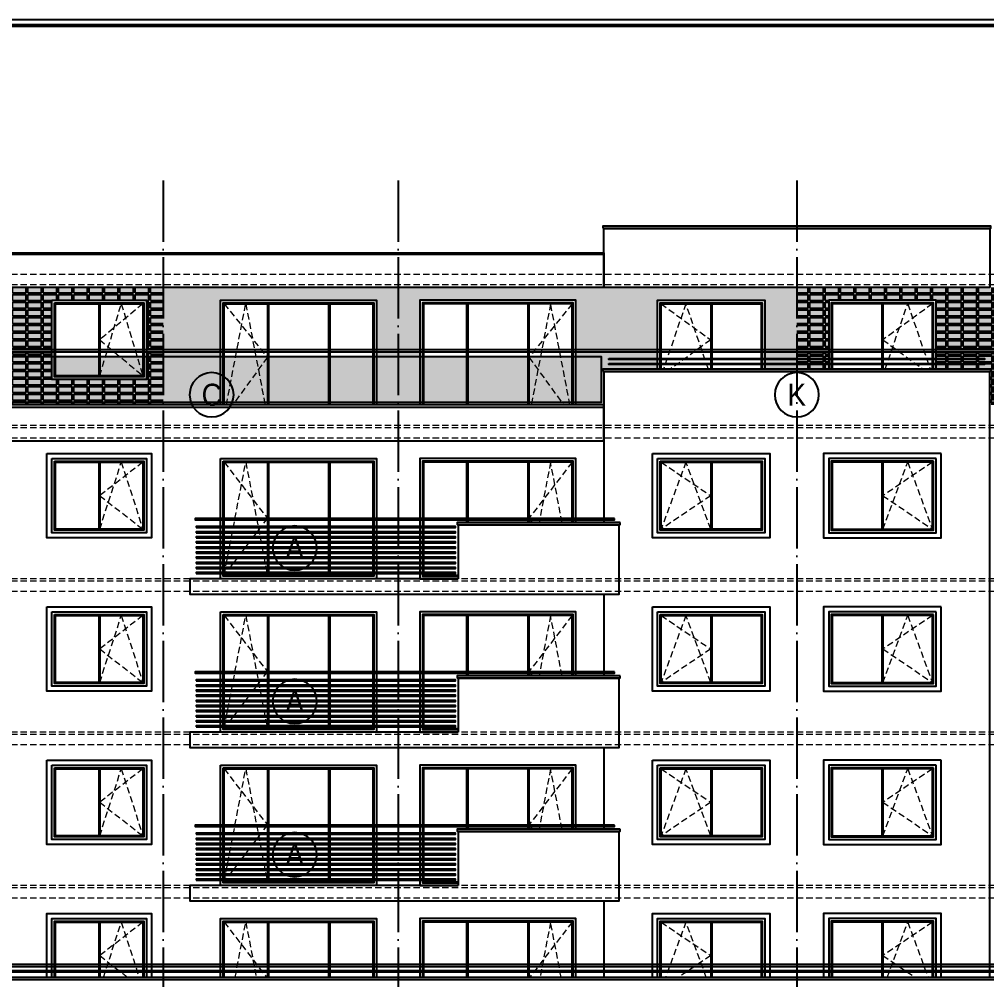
# Model space of a CAD drawing. Extents: x 9615146 to 9672346, y 4699603 to 4705703.
# Drawn here: x 9633616 to 9635509, y 4700724 to 4702603 of the extents above; entities that cross this region are included whole.
import ezdxf
from ezdxf.enums import TextEntityAlignment as Align

# ---------------------------------------------------------------- set-up
doc = ezdxf.new("R2010")
doc.units = 0
doc.header["$LTSCALE"] = 0.5
doc.header["$MEASUREMENT"] = 0
doc.linetypes.add('ACAD_ISO04W100', pattern=[30, 24, -3, 0, -3])
doc.linetypes.add('DASHED', pattern=[0.75, 0.5, -0.25])
for name, color, linetype in [('_axis', 1, 'ACAD_ISO04W100'), ('_hatch', 9, 'CONTINUOUS'), ('_hatch_construction', 252, 'CONTINUOUS'), ('_table', 3, 'CONTINUOUS'), ('_text_spesif_window', 41, 'CONTINUOUS'), ('_view', 3, 'CONTINUOUS'), ('fasadi', 147, 'CONTINUOUS')]:
    doc.layers.add(name, color=color, linetype=linetype)
doc.layers.add('_punk', color=8, linetype='DASHED', lineweight=9)
doc.styles.add('HEB1', font='', dxfattribs={"width": 0.8, "oblique": 17})
doc.styles.add('POMESHTENIA', font='arial.ttf', dxfattribs={"width": 0.9})
doc.styles.get('HEB1').set_extended_font_data('HebarU Cyr')
pattern_1 = [(0, (-2000, 2e-09), (1.5625, 3.125), [0, -3.125])]
pattern_2 = [(0, (3, 0), (30, 15), [27, -3]), (0, (3, 3), (30, 15), [27, -3]), (90, (3, 3), (-30, 15), [12, -3]), (90, (0, 3), (-30, 15), [12, -3])]

# ---------------------------------------------------------------- blocks, each defined once
blk = doc.blocks.new('fghfdg')
at = {"layer": '_text_spesif_window'}
blk.add_circle((0, 0), 18, dxfattribs=at)
at = {"layer": '_text_spesif_window', "style": 'HEB1', "text_generation_flag": 6, "width": 0.8}
blk.add_attdef('A', text='', height=18, rotation=180, dxfattribs=at).set_placement((0, -9.23), align=Align.CENTER)

msp = doc.modelspace()

# ---------------------------------------------------------------- hatches: boundary and pattern name
at = {"layer": '_hatch', "ltscale": 30, "true_color": 0xb97b1d}
h = msp.add_hatch(color=32, dxfattribs=at)
h.dxf.hatch_style = 1
h.paths.add_polyline_path([(9632947.74, 4702078.84), (9632930.24, 4702078.84), (9632930.24, 4701956.84), (9632947.74, 4701956.84)])
h.paths.add_polyline_path([(9632947.74, 4701952.84), (9632930.24, 4701952.84), (9632930.24, 4701939.84), (9632947.74, 4701939.84)])
h.paths.add_polyline_path([(9632947.74, 4701937.84), (9632930.24, 4701937.84), (9632930.24, 4701929.84), (9632947.74, 4701929.84)])
h.paths.add_polyline_path([(9632947.74, 4701927.84), (9632930.24, 4701927.84), (9632930.24, 4701919.84), (9632947.74, 4701919.84)])
h.paths.add_polyline_path([(9632947.74, 4701917.84), (9632930.24, 4701917.84), (9632930.24, 4701908.84), (9632947.74, 4701908.84)])
h.paths.add_polyline_path([(9632947.74, 4701904.84), (9632930.24, 4701904.84), (9632930.24, 4701903.84), (9632947.74, 4701903.84)])
h.paths.add_polyline_path([(9633577.74, 4702078.84), (9632947.74, 4702078.84), (9632947.74, 4701956.84), (9633240.24, 4701956.84), (9633240.24, 4701952.84), (9632947.74, 4701952.84), (9632947.74, 4701939.84), (9633240.24, 4701939.84), (9633240.24, 4701937.84), (9632947.74, 4701937.84), (9632947.74, 4701929.84), (9633240.24, 4701929.84), (9633240.24, 4701927.84), (9632947.74, 4701927.84), (9632947.74, 4701919.84), (9633240.24, 4701919.84), (9633240.24, 4701917.84), (9632947.74, 4701917.84), (9632947.74, 4701908.84), (9633252.24, 4701908.84), (9633252.24, 4701904.84), (9632947.74, 4701904.84), (9632947.74, 4701903.84), (9633250.24, 4701903.84), (9633250.24, 4701848.84), (9633577.74, 4701848.84), (9633577.74, 4701853.84), (9633567.74, 4701853.84), (9633567.74, 4701943.84), (9633577.74, 4701943.84), (9633577.74, 4701952.84), (9633565.74, 4701952.84), (9633565.74, 4701956.84), (9633577.74, 4701956.84)])
h.paths.add_polyline_path([(9633680.24, 4702053.84), (9633865.24, 4702053.84), (9633865.24, 4701956.84), (9633897.74, 4701956.84), (9633897.74, 4702078.84), (9633577.74, 4702078.84), (9633577.74, 4701956.84), (9633680.24, 4701956.84)])
h.paths.add_polyline_path([(9633897.74, 4701952.84), (9633865.24, 4701952.84), (9633865.24, 4701943.84), (9633897.74, 4701943.84)])
h.paths.add_polyline_path([(9633680.24, 4701952.84), (9633577.74, 4701952.84), (9633577.74, 4701943.84), (9633680.24, 4701943.84)])
h.paths.add_polyline_path([(9633680.24, 4701943.84), (9633577.74, 4701943.84), (9633577.74, 4701853.84), (9633897.74, 4701853.84), (9633897.74, 4701943.84), (9633865.24, 4701943.84), (9633865.24, 4701898.84), (9633680.24, 4701898.84)])
h.paths.add_polyline_path([(9633897.74, 4701853.84), (9633577.74, 4701853.84), (9633577.74, 4701848.84), (9633897.74, 4701848.84)])
h = msp.add_hatch(color=32, dxfattribs=at)
h.dxf.hatch_style = 1
h.paths.add_polyline_path([(9634865.24, 4702053.84), (9635075.24, 4702053.84), (9635075.24, 4701956.84), (9635137.74, 4701956.84), (9635137.74, 4702078.84), (9634760.24, 4702078.84), (9634357.74, 4702078.84), (9634357.74, 4701956.84), (9634400.24, 4701956.84), (9634400.24, 4702053.84), (9634705.24, 4702053.84), (9634705.24, 4701956.84), (9634865.24, 4701956.84)])
h.paths.add_polyline_path([(9634357.74, 4702078.84), (9633897.74, 4702078.84), (9633897.74, 4701956.84), (9634010.24, 4701956.84), (9634010.24, 4702053.84), (9634315.24, 4702053.84), (9634315.24, 4701956.84), (9634357.74, 4701956.84)])
h.paths.add_polyline_path([(9635137.74, 4701952.84), (9635075.24, 4701952.84), (9635075.24, 4701939.84), (9635137.74, 4701939.84)], flags=17)
h.paths.add_polyline_path([(9635137.74, 4701937.84), (9635075.24, 4701937.84), (9635075.24, 4701929.84), (9635137.74, 4701929.84)], flags=17)
h.paths.add_polyline_path([(9635137.74, 4701927.84), (9635075.24, 4701927.84), (9635075.24, 4701918.84), (9635137.74, 4701918.84)])
h.paths.add_polyline_path([(9634865.24, 4701952.84), (9634705.24, 4701952.84), (9634705.24, 4701943.84), (9634755.24, 4701943.84), (9634755.24, 4701853.84), (9634705.24, 4701853.84), (9634705.24, 4701848.84), (9634760.24, 4701848.84), (9634760.24, 4701913.84), (9635137.74, 4701913.84), (9635137.74, 4701914.84), (9634758.24, 4701914.84), (9634758.24, 4701918.84), (9634865.24, 4701918.84), (9634865.24, 4701927.84), (9634770.24, 4701927.84), (9634770.24, 4701929.84), (9634865.24, 4701929.84), (9634865.24, 4701937.84), (9634770.24, 4701937.84), (9634770.24, 4701939.84), (9634865.24, 4701939.84)])
h.paths.add_polyline_path([(9634755.24, 4701943.84), (9634705.24, 4701943.84), (9634705.24, 4701853.84), (9634755.24, 4701853.84)], flags=16)
h.paths.add_polyline_path([(9634400.24, 4701943.84), (9634357.74, 4701943.84), (9634357.74, 4701853.84), (9634400.24, 4701853.84)])
h.paths.add_polyline_path([(9634400.24, 4701952.84), (9634357.74, 4701952.84), (9634357.74, 4701943.84), (9634400.24, 4701943.84)])
h.paths.add_polyline_path([(9634357.74, 4701952.84), (9634315.24, 4701952.84), (9634315.24, 4701943.84), (9634357.74, 4701943.84)])
h.paths.add_polyline_path([(9634357.74, 4701943.84), (9634315.24, 4701943.84), (9634315.24, 4701853.84), (9634357.74, 4701853.84)])
h.paths.add_polyline_path([(9634357.74, 4701853.84), (9634315.24, 4701853.84), (9634315.24, 4701848.84), (9634357.74, 4701848.84)])
h.paths.add_polyline_path([(9634400.24, 4701853.84), (9634357.74, 4701853.84), (9634357.74, 4701848.84), (9634400.24, 4701848.84)])
h.paths.add_polyline_path([(9634010.24, 4701943.84), (9633897.74, 4701943.84), (9633897.74, 4701853.84), (9634010.24, 4701853.84)])
h.paths.add_polyline_path([(9634010.24, 4701853.84), (9633897.74, 4701853.84), (9633897.74, 4701848.84), (9634010.24, 4701848.84)])
h.paths.add_polyline_path([(9634010.24, 4701952.84), (9633897.74, 4701952.84), (9633897.74, 4701943.84), (9634010.24, 4701943.84)])
h = msp.add_hatch(color=32, dxfattribs=at)
h.dxf.hatch_style = 1
h.paths.add_polyline_path([(9635137.74, 4702078.84), (9635137.74, 4701956.84), (9635200.24, 4701956.84), (9635200.24, 4702053.84), (9635410.24, 4702053.84), (9635410.24, 4701956.84), (9635570.24, 4701956.84), (9635570.24, 4702053.84), (9635875.24, 4702053.84), (9635875.24, 4701956.84), (9635917.74, 4701956.84), (9635917.74, 4702078.84), (9635515.24, 4702078.84)])
h.paths.add_polyline_path([(9635952.74, 4702078.84), (9635917.74, 4702078.84), (9635917.74, 4701956.84), (9635952.74, 4701956.84)])
h.paths.add_polyline_path([(9635917.74, 4701853.84), (9635952.74, 4701853.84), (9635952.74, 4701943.84), (9635917.74, 4701943.84)])
h.paths.add_polyline_path([(9635875.24, 4701853.84), (9635917.74, 4701853.84), (9635917.74, 4701943.84), (9635875.24, 4701943.84)])
h.paths.add_polyline_path([(9635875.24, 4701952.84), (9635875.24, 4701943.84), (9635917.74, 4701943.84), (9635917.74, 4701952.84)])
h.paths.add_polyline_path([(9635952.74, 4701943.84), (9635952.74, 4701952.84), (9635917.74, 4701952.84), (9635917.74, 4701943.84)])
h.paths.add_polyline_path([(9635875.24, 4701853.84), (9635875.24, 4701848.84), (9635917.74, 4701848.84), (9635917.74, 4701853.84)])
h.paths.add_polyline_path([(9635917.74, 4701853.84), (9635917.74, 4701848.84), (9635952.74, 4701848.84), (9635952.74, 4701853.84)])
h.paths.add_polyline_path([(9635410.24, 4701952.84), (9635410.24, 4701939.84), (9635505.24, 4701939.84), (9635505.24, 4701937.84), (9635410.24, 4701937.84), (9635410.24, 4701929.84), (9635505.24, 4701929.84), (9635505.24, 4701927.84), (9635410.24, 4701927.84), (9635410.24, 4701918.84), (9635517.24, 4701918.84), (9635517.24, 4701914.84), (9635137.74, 4701914.84), (9635137.74, 4701913.84), (9635515.24, 4701913.84), (9635515.24, 4701848.84), (9635570.24, 4701848.84), (9635570.24, 4701853.84), (9635520.24, 4701853.84), (9635520.24, 4701943.84), (9635570.24, 4701943.84), (9635570.24, 4701952.84)])
h.paths.add_polyline_path([(9635570.24, 4701943.84), (9635520.24, 4701943.84), (9635520.24, 4701853.84), (9635570.24, 4701853.84)], flags=16)
h.paths.add_polyline_path([(9635200.24, 4701939.84), (9635200.24, 4701952.84), (9635137.74, 4701952.84), (9635137.74, 4701939.84)])
h.paths.add_polyline_path([(9635200.24, 4701929.84), (9635200.24, 4701937.84), (9635137.74, 4701937.84), (9635137.74, 4701929.84)])
h.paths.add_polyline_path([(9635200.24, 4701918.84), (9635200.24, 4701927.84), (9635137.74, 4701927.84), (9635137.74, 4701918.84)], flags=17)
at = {"layer": '_hatch_construction', "ltscale": 40}
h = msp.add_hatch(dxfattribs=at)
h.set_pattern_fill('EGGCRATE', color=250, scale=30, style=0, pattern_type=2)
h.set_pattern_definition(pattern_2)
h.paths.add_polyline_path([(9632947.74, 4702078.84), (9632930.24, 4702078.84), (9632930.24, 4701956.84), (9632947.74, 4701956.84)])
h.paths.add_polyline_path([(9632947.74, 4701952.84), (9632930.24, 4701952.84), (9632930.24, 4701939.84), (9632947.74, 4701939.84)])
h.paths.add_polyline_path([(9632947.74, 4701937.84), (9632930.24, 4701937.84), (9632930.24, 4701929.84), (9632947.74, 4701929.84)])
h.paths.add_polyline_path([(9632947.74, 4701927.84), (9632930.24, 4701927.84), (9632930.24, 4701919.84), (9632947.74, 4701919.84)])
h.paths.add_polyline_path([(9632947.74, 4701917.84), (9632930.24, 4701917.84), (9632930.24, 4701908.84), (9632947.74, 4701908.84)])
h.paths.add_polyline_path([(9632947.74, 4701904.84), (9632930.24, 4701904.84), (9632930.24, 4701903.84), (9632947.74, 4701903.84)])
h.paths.add_polyline_path([(9633577.74, 4702078.84), (9632947.74, 4702078.84), (9632947.74, 4701956.84), (9633240.24, 4701956.84), (9633240.24, 4701952.84), (9632947.74, 4701952.84), (9632947.74, 4701939.84), (9633240.24, 4701939.84), (9633240.24, 4701937.84), (9632947.74, 4701937.84), (9632947.74, 4701929.84), (9633240.24, 4701929.84), (9633240.24, 4701927.84), (9632947.74, 4701927.84), (9632947.74, 4701919.84), (9633240.24, 4701919.84), (9633240.24, 4701917.84), (9632947.74, 4701917.84), (9632947.74, 4701908.84), (9633252.24, 4701908.84), (9633252.24, 4701904.84), (9632947.74, 4701904.84), (9632947.74, 4701903.84), (9633250.24, 4701903.84), (9633250.24, 4701848.84), (9633577.74, 4701848.84), (9633577.74, 4701853.84), (9633567.74, 4701853.84), (9633567.74, 4701943.84), (9633577.74, 4701943.84), (9633577.74, 4701952.84), (9633565.74, 4701952.84), (9633565.74, 4701956.84), (9633577.74, 4701956.84)])
h.paths.add_polyline_path([(9633680.24, 4702053.84), (9633865.24, 4702053.84), (9633865.24, 4701956.84), (9633897.74, 4701956.84), (9633897.74, 4702078.84), (9633577.74, 4702078.84), (9633577.74, 4701956.84), (9633680.24, 4701956.84)])
h.paths.add_polyline_path([(9633897.74, 4701952.84), (9633865.24, 4701952.84), (9633865.24, 4701943.84), (9633897.74, 4701943.84)])
h.paths.add_polyline_path([(9633680.24, 4701952.84), (9633577.74, 4701952.84), (9633577.74, 4701943.84), (9633680.24, 4701943.84)])
h.paths.add_polyline_path([(9633680.24, 4701943.84), (9633577.74, 4701943.84), (9633577.74, 4701853.84), (9633897.74, 4701853.84), (9633897.74, 4701943.84), (9633865.24, 4701943.84), (9633865.24, 4701898.84), (9633680.24, 4701898.84)])
h.paths.add_polyline_path([(9633897.74, 4701853.84), (9633577.74, 4701853.84), (9633577.74, 4701848.84), (9633897.74, 4701848.84)])
h = msp.add_hatch(dxfattribs=at)
h.set_pattern_fill('EGGCRATE', color=250, scale=30, style=0, pattern_type=2)
h.set_pattern_definition(pattern_2)
h.paths.add_polyline_path([(9634865.24, 4702053.84), (9635075.24, 4702053.84), (9635075.24, 4701956.84), (9635137.74, 4701956.84), (9635137.74, 4702078.84), (9634760.24, 4702078.84), (9634357.74, 4702078.84), (9634357.74, 4701956.84), (9634400.24, 4701956.84), (9634400.24, 4702053.84), (9634705.24, 4702053.84), (9634705.24, 4701956.84), (9634865.24, 4701956.84)])
h.paths.add_polyline_path([(9634357.74, 4702078.84), (9633897.74, 4702078.84), (9633897.74, 4701956.84), (9634010.24, 4701956.84), (9634010.24, 4702053.84), (9634315.24, 4702053.84), (9634315.24, 4701956.84), (9634357.74, 4701956.84)])
h.paths.add_polyline_path([(9635137.74, 4701952.84), (9635075.24, 4701952.84), (9635075.24, 4701939.84), (9635137.74, 4701939.84)], flags=17)
h.paths.add_polyline_path([(9635137.74, 4701937.84), (9635075.24, 4701937.84), (9635075.24, 4701929.84), (9635137.74, 4701929.84)], flags=17)
h.paths.add_polyline_path([(9635137.74, 4701927.84), (9635075.24, 4701927.84), (9635075.24, 4701918.84), (9635137.74, 4701918.84)])
h.paths.add_polyline_path([(9634865.24, 4701952.84), (9634705.24, 4701952.84), (9634705.24, 4701943.84), (9634755.24, 4701943.84), (9634755.24, 4701853.84), (9634705.24, 4701853.84), (9634705.24, 4701848.84), (9634760.24, 4701848.84), (9634760.24, 4701913.84), (9635137.74, 4701913.84), (9635137.74, 4701914.84), (9634758.24, 4701914.84), (9634758.24, 4701918.84), (9634865.24, 4701918.84), (9634865.24, 4701927.84), (9634770.24, 4701927.84), (9634770.24, 4701929.84), (9634865.24, 4701929.84), (9634865.24, 4701937.84), (9634770.24, 4701937.84), (9634770.24, 4701939.84), (9634865.24, 4701939.84)])
h.paths.add_polyline_path([(9634755.24, 4701943.84), (9634705.24, 4701943.84), (9634705.24, 4701853.84), (9634755.24, 4701853.84)], flags=16)
h.paths.add_polyline_path([(9634400.24, 4701943.84), (9634357.74, 4701943.84), (9634357.74, 4701853.84), (9634400.24, 4701853.84)])
h.paths.add_polyline_path([(9634400.24, 4701952.84), (9634357.74, 4701952.84), (9634357.74, 4701943.84), (9634400.24, 4701943.84)])
h.paths.add_polyline_path([(9634357.74, 4701952.84), (9634315.24, 4701952.84), (9634315.24, 4701943.84), (9634357.74, 4701943.84)])
h.paths.add_polyline_path([(9634357.74, 4701943.84), (9634315.24, 4701943.84), (9634315.24, 4701853.84), (9634357.74, 4701853.84)])
h.paths.add_polyline_path([(9634357.74, 4701853.84), (9634315.24, 4701853.84), (9634315.24, 4701848.84), (9634357.74, 4701848.84)])
h.paths.add_polyline_path([(9634400.24, 4701853.84), (9634357.74, 4701853.84), (9634357.74, 4701848.84), (9634400.24, 4701848.84)])
h.paths.add_polyline_path([(9634010.24, 4701943.84), (9633897.74, 4701943.84), (9633897.74, 4701853.84), (9634010.24, 4701853.84)])
h.paths.add_polyline_path([(9634010.24, 4701853.84), (9633897.74, 4701853.84), (9633897.74, 4701848.84), (9634010.24, 4701848.84)])
h.paths.add_polyline_path([(9634010.24, 4701952.84), (9633897.74, 4701952.84), (9633897.74, 4701943.84), (9634010.24, 4701943.84)])
h = msp.add_hatch(dxfattribs=at)
h.set_pattern_fill('EGGCRATE', color=250, scale=30, style=0, pattern_type=2)
h.set_pattern_definition(pattern_2)
h.paths.add_polyline_path([(9635137.74, 4702078.84), (9635137.74, 4701956.84), (9635200.24, 4701956.84), (9635200.24, 4702053.84), (9635410.24, 4702053.84), (9635410.24, 4701956.84), (9635570.24, 4701956.84), (9635570.24, 4702053.84), (9635875.24, 4702053.84), (9635875.24, 4701956.84), (9635917.74, 4701956.84), (9635917.74, 4702078.84), (9635515.24, 4702078.84)])
h.paths.add_polyline_path([(9635952.74, 4702078.84), (9635917.74, 4702078.84), (9635917.74, 4701956.84), (9635952.74, 4701956.84)])
h.paths.add_polyline_path([(9635917.74, 4701853.84), (9635952.74, 4701853.84), (9635952.74, 4701943.84), (9635917.74, 4701943.84)])
h.paths.add_polyline_path([(9635875.24, 4701853.84), (9635917.74, 4701853.84), (9635917.74, 4701943.84), (9635875.24, 4701943.84)])
h.paths.add_polyline_path([(9635875.24, 4701952.84), (9635875.24, 4701943.84), (9635917.74, 4701943.84), (9635917.74, 4701952.84)])
h.paths.add_polyline_path([(9635952.74, 4701943.84), (9635952.74, 4701952.84), (9635917.74, 4701952.84), (9635917.74, 4701943.84)])
h.paths.add_polyline_path([(9635875.24, 4701853.84), (9635875.24, 4701848.84), (9635917.74, 4701848.84), (9635917.74, 4701853.84)])
h.paths.add_polyline_path([(9635917.74, 4701853.84), (9635917.74, 4701848.84), (9635952.74, 4701848.84), (9635952.74, 4701853.84)])
h.paths.add_polyline_path([(9635410.24, 4701952.84), (9635410.24, 4701939.84), (9635505.24, 4701939.84), (9635505.24, 4701937.84), (9635410.24, 4701937.84), (9635410.24, 4701929.84), (9635505.24, 4701929.84), (9635505.24, 4701927.84), (9635410.24, 4701927.84), (9635410.24, 4701918.84), (9635517.24, 4701918.84), (9635517.24, 4701914.84), (9635137.74, 4701914.84), (9635137.74, 4701913.84), (9635515.24, 4701913.84), (9635515.24, 4701848.84), (9635570.24, 4701848.84), (9635570.24, 4701853.84), (9635520.24, 4701853.84), (9635520.24, 4701943.84), (9635570.24, 4701943.84), (9635570.24, 4701952.84)])
h.paths.add_polyline_path([(9635570.24, 4701943.84), (9635520.24, 4701943.84), (9635520.24, 4701853.84), (9635570.24, 4701853.84)], flags=16)
h.paths.add_polyline_path([(9635200.24, 4701939.84), (9635200.24, 4701952.84), (9635137.74, 4701952.84), (9635137.74, 4701939.84)])
h.paths.add_polyline_path([(9635200.24, 4701929.84), (9635200.24, 4701937.84), (9635137.74, 4701937.84), (9635137.74, 4701929.84)])
h.paths.add_polyline_path([(9635200.24, 4701918.84), (9635200.24, 4701927.84), (9635137.74, 4701927.84), (9635137.74, 4701918.84)], flags=17)
at = {"layer": 'fasadi', "ltscale": 40}
h = msp.add_hatch(dxfattribs=at)
h.set_pattern_fill('DOTS', color=256, scale=50, style=0)
h.set_pattern_definition(pattern_1)
h.paths.add_polyline_path([(9633897.74, 4701943.84), (9633577.74, 4701943.84), (9633577.74, 4701862.27), (9633578.25, 4701861.83), (9633578.38, 4701861.94), (9633577.74, 4701860.24), (9633577.74, 4701856.37), (9633577.96, 4701856.05), (9633582.53, 4701853.84), (9633897.74, 4701853.84)])
h.paths.add_polyline_path([(9633577.74, 4701943.84), (9633567.74, 4701943.84), (9633567.74, 4701895.46), (9633568.55, 4701895.11), (9633568.9, 4701892.39), (9633570.18, 4701889.31), (9633571.43, 4701886.59), (9633571.19, 4701885.34), (9633572.34, 4701885.68), (9633574.52, 4701882.78), (9633571.8, 4701879.7), (9633571.94, 4701877.45), (9633573.62, 4701877.35), (9633576.5, 4701876.61), (9633575.96, 4701875.71), (9633577.41, 4701874.26), (9633577.56, 4701871.13), (9633577.74, 4701871.34)])
h.paths.add_polyline_path([(9633577.74, 4701856.15), (9633574.73, 4701857.61), (9633574.34, 4701857.41), (9633572.77, 4701858.44), (9633572.16, 4701856.14), (9633569.47, 4701855.63), (9633568.3, 4701854.96), (9633569.04, 4701853.84), (9633577.74, 4701853.84)])
h.paths.add_polyline_path([(9633572.77, 4701858.44), (9633571.99, 4701858.94), (9633570.28, 4701859.76), (9633568.18, 4701857.05), (9633567.74, 4701856.87), (9633567.74, 4701855.61), (9633568.36, 4701855.42), (9633572.16, 4701856.14)])
h.paths.add_polyline_path([(9633570.88, 4701861.37), (9633570.71, 4701861.58), (9633567.99, 4701861.95), (9633567.74, 4701862.03), (9633567.74, 4701858.76)])
h.paths.add_polyline_path([(9633571.21, 4701864.29), (9633570.92, 4701864.66), (9633567.99, 4701863.93), (9633567.74, 4701863.52), (9633567.74, 4701862.03), (9633567.99, 4701861.95), (9633570.71, 4701861.58), (9633570.88, 4701861.37), (9633571.7, 4701862.05)])
h.paths.add_polyline_path([(9633569.62, 4701866.3), (9633567.74, 4701866.17), (9633567.74, 4701863.52), (9633567.99, 4701863.93), (9633570.9, 4701864.65), (9633570.9, 4701864.69)])
h.paths.add_polyline_path([(9633569.9, 4701870.22), (9633569.81, 4701870.47), (9633569.08, 4701873.35), (9633569.81, 4701876.08), (9633570.34, 4701877.39), (9633567.99, 4701876.61), (9633567.99, 4701879.33), (9633570.9, 4701878.8), (9633570.34, 4701877.39), (9633570.71, 4701877.52), (9633571.94, 4701877.45), (9633571.8, 4701879.7), (9633574.52, 4701882.78), (9633572.34, 4701885.68), (9633571.19, 4701885.34), (9633570.9, 4701883.87), (9633569.7, 4701884.9), (9633569.27, 4701884.78), (9633567.74, 4701883.76), (9633567.74, 4701870.32), (9633568, 4701870.09), (9633567.74, 4701869.41), (9633567.74, 4701866.17), (9633569.62, 4701866.3), (9633570.9, 4701864.69), (9633570.9, 4701865.71)])
h.paths.add_polyline_path([(9633573.43, 4701870.82), (9633572.16, 4701873.54), (9633574.88, 4701873.91), (9633575.96, 4701875.71), (9633574.69, 4701876.98), (9633571.97, 4701876.98), (9633571.94, 4701877.45), (9633570.71, 4701877.52), (9633570.34, 4701877.39), (9633569.81, 4701876.08), (9633569.16, 4701873.62), (9633569.9, 4701870.22), (9633570.9, 4701867.74), (9633570.9, 4701865.71), (9633571.21, 4701864.29), (9633572.11, 4701863.15), (9633572.78, 4701864.96), (9633572.53, 4701865.02), (9633573.08, 4701865.77), (9633574.25, 4701868.93)])
h.paths.add_polyline_path([(9633576.5, 4701867.19), (9633577.59, 4701870.47), (9633577.56, 4701871.13), (9633573.25, 4701865.99), (9633573.08, 4701865.77), (9633572.78, 4701864.96), (9633575.41, 4701864.3), (9633575.91, 4701863.86), (9633576.15, 4701864.12)])
h.paths.add_polyline_path([(9633577.74, 4701862.27), (9633575.91, 4701863.86), (9633573.62, 4701861.4), (9633571.49, 4701860.61), (9633572.88, 4701858.86), (9633572.8, 4701858.55), (9633573.67, 4701858.13), (9633577.74, 4701861.42)])
h.paths.add_polyline_path([(9633575.91, 4701863.86), (9633575.41, 4701864.3), (9633572.78, 4701864.96), (9633572.11, 4701863.15), (9633572.34, 4701862.86), (9633571.29, 4701860.86), (9633571.49, 4701860.61), (9633573.62, 4701861.4)])
h.paths.add_polyline_path([(9633577.74, 4701871.34), (9633577.56, 4701871.13), (9633577.59, 4701870.47), (9633576.5, 4701867.19), (9633576.15, 4701864.12), (9633575.91, 4701863.86), (9633577.74, 4701862.27)])
h.paths.add_polyline_path([(9633577.74, 4701857.97), (9633575.01, 4701857.48), (9633577.74, 4701856.15)], flags=16)
h.paths.add_polyline_path([(9633570.18, 4701889.31), (9633568.9, 4701892.39), (9633568.55, 4701895.11), (9633567.74, 4701895.46), (9633567.74, 4701888.97), (9633569.62, 4701888.76), (9633568.42, 4701886.01), (9633569.7, 4701884.9), (9633571.19, 4701885.34), (9633571.43, 4701886.59)], flags=16)
h = msp.add_hatch(dxfattribs=at)
h.set_pattern_fill('DOTS', color=256, scale=50, style=0)
h.set_pattern_definition(pattern_1)
h.paths.add_polyline_path([(9634357.74, 4701853.84), (9634357.74, 4701943.84), (9633897.74, 4701943.84), (9633897.74, 4701853.84)])
h = msp.add_hatch(dxfattribs=at)
h.set_pattern_fill('DOTS', color=256, scale=50, style=0)
h.set_pattern_definition(pattern_1)
h.paths.add_polyline_path([(9634755.24, 4701853.84), (9634755.24, 4701943.84), (9634357.74, 4701943.84), (9634357.74, 4701853.84)])

# ---------------------------------------------------------------- linework, layer by layer
at = {"layer": '_axis', "ltscale": 10}
for p, q in [((9633897.74, 4702288.08), (9633897.74, 4699845.26)), ((9634357.74, 4702288.08), (9634357.74, 4699845.26)), ((9635137.74, 4702288.08), (9635137.74, 4699845.26))]:
    msp.add_line(p, q, dxfattribs=at)
at = {"layer": '_punk', "ltscale": 50}
for p, q in [((9637718.89, 4702103.84), (9632152.83, 4702103.84)), ((9637718.89, 4702083.84), (9632152.83, 4702083.84)), ((9633858.24, 4702046.84), (9633773.74, 4701976.34)), ((9633773.74, 4701905.84), (9633815.99, 4702046.84)), ((9633815.99, 4702046.84), (9633858.24, 4701905.84)), ((9634017.24, 4702046.84), (9634101.74, 4701942.34)), ((9634021.64, 4701848.84), (9634059.49, 4702046.84)), ((9634059.49, 4702046.84), (9634097.35, 4701848.84)), ((9634698.24, 4702046.84), (9634613.74, 4701942.34)), ((9634655.99, 4702046.84), (9634618.14, 4701848.84)), ((9634693.85, 4701848.84), (9634655.99, 4702046.84)), ((9634872.24, 4702046.84), (9634969.24, 4701976.34)), ((9634920.74, 4702046.84), (9634876.72, 4701918.84)), ((9634964.77, 4701918.84), (9634920.74, 4702046.84)), ((9635403.24, 4702046.84), (9635306.24, 4701976.34)), ((9635310.72, 4701918.84), (9635354.74, 4702046.84)), ((9635354.74, 4702046.84), (9635398.77, 4701918.84)), ((9633773.74, 4701976.34), (9633858.24, 4701905.84)), ((9634969.24, 4701976.34), (9634890.13, 4701918.84)), ((9635306.24, 4701976.34), (9635385.36, 4701918.84)), ((9634101.74, 4701942.34), (9634033.93, 4701848.84)), ((9634613.74, 4701942.34), (9634681.56, 4701848.84)), ((9637718.89, 4701808.84), (9632152.83, 4701808.84)), ((9637718.89, 4701803.84), (9632152.83, 4701803.84)), ((9637718.89, 4701783.84), (9632152.83, 4701783.84)), ((9633858.24, 4701736.84), (9633773.74, 4701671.34)), ((9633773.74, 4701605.84), (9633815.99, 4701736.84)), ((9633815.99, 4701736.84), (9633858.24, 4701605.84)), ((9634017.24, 4701736.84), (9634101.74, 4701627.34)), ((9634017.24, 4701515.84), (9634059.49, 4701736.84)), ((9634059.49, 4701736.84), (9634101.74, 4701515.84)), ((9634698.24, 4701736.84), (9634613.74, 4701627.34)), ((9634655.99, 4701736.84), (9634633.43, 4701618.84)), ((9634678.55, 4701618.84), (9634655.99, 4701736.84)), ((9634872.24, 4701736.84), (9634969.24, 4701671.34)), ((9634920.74, 4701736.84), (9634872.24, 4701605.84)), ((9634969.24, 4701605.84), (9634920.74, 4701736.84)), ((9635403.24, 4701736.84), (9635306.24, 4701671.34)), ((9635306.24, 4701605.84), (9635354.74, 4701736.84)), ((9635354.74, 4701736.84), (9635403.24, 4701605.84)), ((9633773.74, 4701671.34), (9633858.24, 4701605.84)), ((9634969.24, 4701671.34), (9634872.24, 4701605.84)), ((9635306.24, 4701671.34), (9635403.24, 4701605.84)), ((9634101.74, 4701627.34), (9634017.24, 4701515.84)), ((9634613.74, 4701627.34), (9634620.19, 4701618.84)), ((9637718.89, 4701508.84), (9632152.83, 4701508.84)), ((9637718.89, 4701503.84), (9632152.83, 4701503.84)), ((9637718.89, 4701483.84), (9632152.83, 4701483.84)), ((9633858.24, 4701436.84), (9633773.74, 4701371.34)), ((9633773.74, 4701305.84), (9633815.99, 4701436.84)), ((9633815.99, 4701436.84), (9633858.24, 4701305.84)), ((9634017.24, 4701436.84), (9634101.74, 4701327.34)), ((9634017.24, 4701215.84), (9634059.49, 4701436.84)), ((9634059.49, 4701436.84), (9634101.74, 4701215.84)), ((9634698.24, 4701436.84), (9634613.74, 4701327.34)), ((9634655.99, 4701436.84), (9634633.43, 4701318.84)), ((9634678.55, 4701318.84), (9634655.99, 4701436.84)), ((9634872.24, 4701436.84), (9634969.24, 4701371.34)), ((9634920.74, 4701436.84), (9634872.24, 4701305.84)), ((9634969.24, 4701305.84), (9634920.74, 4701436.84)), ((9635403.24, 4701436.84), (9635306.24, 4701371.34)), ((9635306.24, 4701305.84), (9635354.74, 4701436.84)), ((9635354.74, 4701436.84), (9635403.24, 4701305.84)), ((9633773.74, 4701371.34), (9633858.24, 4701305.84)), ((9634969.24, 4701371.34), (9634872.24, 4701305.84)), ((9635306.24, 4701371.34), (9635403.24, 4701305.84)), ((9634101.74, 4701327.34), (9634017.24, 4701215.84)), ((9634613.74, 4701327.34), (9634620.19, 4701318.84)), ((9637718.89, 4701208.84), (9632152.83, 4701208.84)), ((9637718.89, 4701203.84), (9632152.83, 4701203.84)), ((9637718.89, 4701183.84), (9632152.83, 4701183.84)), ((9633858.24, 4701136.84), (9633773.74, 4701071.34)), ((9633773.74, 4701005.84), (9633815.99, 4701136.84)), ((9633815.99, 4701136.84), (9633858.24, 4701005.84)), ((9634017.24, 4701136.84), (9634101.74, 4701027.34)), ((9634017.24, 4700915.84), (9634059.49, 4701136.84)), ((9634059.49, 4701136.84), (9634101.74, 4700915.84)), ((9634698.24, 4701136.84), (9634613.74, 4701027.34)), ((9634655.99, 4701136.84), (9634633.43, 4701018.84)), ((9634678.55, 4701018.84), (9634655.99, 4701136.84)), ((9634872.24, 4701136.84), (9634969.24, 4701071.34)), ((9634920.74, 4701136.84), (9634872.24, 4701005.84)), ((9634969.24, 4701005.84), (9634920.74, 4701136.84)), ((9635403.24, 4701136.84), (9635306.24, 4701071.34)), ((9635306.24, 4701005.84), (9635354.74, 4701136.84)), ((9635354.74, 4701136.84), (9635403.24, 4701005.84)), ((9633773.74, 4701071.34), (9633858.24, 4701005.84)), ((9634969.24, 4701071.34), (9634872.24, 4701005.84)), ((9635306.24, 4701071.34), (9635403.24, 4701005.84)), ((9634101.74, 4701027.34), (9634017.24, 4700915.84)), ((9634613.74, 4701027.34), (9634620.19, 4701018.84)), ((9637718.89, 4700908.84), (9632152.83, 4700908.84)), ((9637718.89, 4700903.84), (9632152.83, 4700903.84)), ((9637718.89, 4700883.84), (9632152.83, 4700883.84)), ((9633858.24, 4700836.84), (9633773.74, 4700771.34)), ((9633781.16, 4700728.84), (9633815.99, 4700836.84)), ((9633815.99, 4700836.84), (9633850.83, 4700728.84)), ((9634017.24, 4700836.84), (9634100.59, 4700728.84)), ((9634038.85, 4700728.84), (9634059.49, 4700836.84)), ((9634059.49, 4700836.84), (9634080.14, 4700728.84)), ((9634698.24, 4700836.84), (9634614.9, 4700728.84)), ((9634655.99, 4700836.84), (9634635.35, 4700728.84)), ((9634676.64, 4700728.84), (9634655.99, 4700836.84)), ((9634872.24, 4700836.84), (9634969.24, 4700771.34)), ((9634920.74, 4700836.84), (9634880.76, 4700728.84)), ((9634960.73, 4700728.84), (9634920.74, 4700836.84)), ((9635403.24, 4700836.84), (9635306.24, 4700771.34)), ((9635314.76, 4700728.84), (9635354.74, 4700836.84)), ((9635354.74, 4700836.84), (9635394.73, 4700728.84)), ((9633773.74, 4700771.34), (9633828.57, 4700728.84)), ((9634969.24, 4700771.34), (9634906.3, 4700728.84)), ((9635306.24, 4700771.34), (9635369.18, 4700728.84))]:
    msp.add_line(p, q, dxfattribs=at)
at = {"layer": '_table', "ltscale": 10}
msp.add_lwpolyline([(9631446.03, 4702603.38), (9639246.03, 4702603.38), (9639246.03, 4699603.38), (9631446.03, 4699603.38)], close=True, dxfattribs=at)
msp.add_lwpolyline([(9631597.71, 4702591.38, 6.84, 6.84, 0), (9639234.03, 4702591.38, 6.84, 6.84, 0), (9639234.03, 4699615.38, 6.84, 6.84, 0), (9631597.71, 4699615.38, 6.84, 6.84, 0)], format="xyseb", close=True, dxfattribs=at)
at = {"layer": 'fasadi', "ltscale": 40}
for p, q in [((9633771.74, 4702046.84), (9633771.74, 4701905.84)), ((9633773.74, 4702046.84), (9633773.74, 4701905.84)), ((9634101.74, 4702048.84), (9634101.74, 4701848.84)), ((9634103.74, 4702048.84), (9634103.74, 4701848.84)), ((9634221.74, 4702048.84), (9634221.74, 4701848.84)), ((9634223.74, 4702048.84), (9634223.74, 4701848.84)), ((9634491.74, 4702048.84), (9634491.74, 4701848.84)), ((9634493.74, 4702048.84), (9634493.74, 4701848.84)), ((9634611.74, 4702048.84), (9634611.74, 4701848.84)), ((9634613.74, 4702048.84), (9634613.74, 4701848.84)), ((9634969.24, 4702046.84), (9634969.24, 4701918.84)), ((9634971.24, 4702046.84), (9634971.24, 4701918.84)), ((9635304.24, 4702046.84), (9635304.24, 4701918.84)), ((9635306.24, 4702046.84), (9635306.24, 4701918.84)), ((9633771.74, 4701736.84), (9633771.74, 4701605.84)), ((9633773.74, 4701736.84), (9633773.74, 4701605.84)), ((9634101.74, 4701738.84), (9634101.74, 4701515.84)), ((9634103.74, 4701738.84), (9634103.74, 4701515.84)), ((9634221.74, 4701738.84), (9634221.74, 4701515.84)), ((9634223.74, 4701738.84), (9634223.74, 4701515.84)), ((9634491.74, 4701738.84), (9634491.74, 4701618.84)), ((9634493.74, 4701738.84), (9634493.74, 4701618.84)), ((9634611.74, 4701738.84), (9634611.74, 4701618.84)), ((9634613.74, 4701738.84), (9634613.74, 4701618.84)), ((9634969.24, 4701736.84), (9634969.24, 4701605.84)), ((9634971.24, 4701736.84), (9634971.24, 4701605.84)), ((9635304.24, 4701736.84), (9635304.24, 4701605.84)), ((9635306.24, 4701736.84), (9635306.24, 4701605.84)), ((9634760.24, 4701478.84), (9634760.24, 4701318.84)), ((9633771.74, 4701436.84), (9633771.74, 4701305.84)), ((9633773.74, 4701436.84), (9633773.74, 4701305.84)), ((9634101.74, 4701438.84), (9634101.74, 4701215.84)), ((9634103.74, 4701438.84), (9634103.74, 4701215.84)), ((9634221.74, 4701438.84), (9634221.74, 4701215.84)), ((9634223.74, 4701438.84), (9634223.74, 4701215.84)), ((9634491.74, 4701438.84), (9634491.74, 4701318.84)), ((9634493.74, 4701438.84), (9634493.74, 4701318.84)), ((9634611.74, 4701438.84), (9634611.74, 4701318.84)), ((9634613.74, 4701438.84), (9634613.74, 4701318.84)), ((9634969.24, 4701436.84), (9634969.24, 4701305.84)), ((9634971.24, 4701436.84), (9634971.24, 4701305.84)), ((9635304.24, 4701436.84), (9635304.24, 4701305.84)), ((9635306.24, 4701436.84), (9635306.24, 4701305.84)), ((9634760.24, 4701178.84), (9634760.24, 4701018.84)), ((9633771.74, 4701136.84), (9633771.74, 4701005.84)), ((9633773.74, 4701136.84), (9633773.74, 4701005.84)), ((9634101.74, 4701138.84), (9634101.74, 4700915.84)), ((9634103.74, 4701138.84), (9634103.74, 4700915.84)), ((9634221.74, 4701138.84), (9634221.74, 4700915.84)), ((9634223.74, 4701138.84), (9634223.74, 4700915.84)), ((9634491.74, 4701138.84), (9634491.74, 4701018.84)), ((9634493.74, 4701138.84), (9634493.74, 4701018.84)), ((9634611.74, 4701138.84), (9634611.74, 4701018.84)), ((9634613.74, 4701138.84), (9634613.74, 4701018.84)), ((9634969.24, 4701136.84), (9634969.24, 4701005.84)), ((9634971.24, 4701136.84), (9634971.24, 4701005.84)), ((9635304.24, 4701136.84), (9635304.24, 4701005.84)), ((9635306.24, 4701136.84), (9635306.24, 4701005.84)), ((9634760.24, 4700878.84), (9634760.24, 4700728.84)), ((9633771.74, 4700836.84), (9633771.74, 4700728.84)), ((9633773.74, 4700836.84), (9633773.74, 4700728.84)), ((9634101.74, 4700838.84), (9634101.74, 4700728.84)), ((9634103.74, 4700838.84), (9634103.74, 4700728.84)), ((9634221.74, 4700838.84), (9634221.74, 4700728.84)), ((9634223.74, 4700838.84), (9634223.74, 4700728.84)), ((9634491.74, 4700838.84), (9634491.74, 4700728.84)), ((9634493.74, 4700838.84), (9634493.74, 4700728.84)), ((9634611.74, 4700838.84), (9634611.74, 4700728.84)), ((9634613.74, 4700838.84), (9634613.74, 4700728.84)), ((9634969.24, 4700836.84), (9634969.24, 4700728.84)), ((9634971.24, 4700836.84), (9634971.24, 4700728.84)), ((9635304.24, 4700836.84), (9635304.24, 4700728.84)), ((9635306.24, 4700836.84), (9635306.24, 4700728.84))]:
    msp.add_line(p, q, dxfattribs=at)
for points in [[(9634758.24, 4702194.84), (9635517.24, 4702194.84), (9635517.24, 4702198.84), (9634758.24, 4702198.84)], [(9635515.24, 4702078.84), (9634760.24, 4702078.84), (9634760.24, 4702193.84), (9635515.24, 4702193.84)], [(9634760.24, 4702144.84), (9632868.24, 4702144.84), (9632868.24, 4702146.84), (9634760.24, 4702146.84)], [(9632870.24, 4702143.84), (9634760.24, 4702143.84), (9634760.24, 4702078.84), (9632870.24, 4702078.84)], [(9633680.24, 4702053.84), (9633865.24, 4702053.84), (9633865.24, 4701898.84), (9633680.24, 4701898.84)], [(9633685.24, 4702048.84), (9633860.24, 4702048.84), (9633860.24, 4701903.84), (9633685.24, 4701903.84)], [(9633687.24, 4702046.84), (9633858.24, 4702046.84), (9633858.24, 4701905.84), (9633687.24, 4701905.84)], [(9637083.26, 4701956.84), (9633565.74, 4701956.84), (9633565.74, 4701952.84), (9637083.26, 4701952.84)], [(9633567.74, 4701943.84), (9634755.24, 4701943.84), (9634755.24, 4701853.84), (9633567.74, 4701853.84)], [(9634770.24, 4701939.84), (9635505.24, 4701939.84), (9635505.24, 4701937.84), (9634770.24, 4701937.84)], [(9634758.24, 4701914.84), (9635517.24, 4701914.84), (9635517.24, 4701918.84), (9634758.24, 4701918.84)], [(9634770.24, 4701929.84), (9635505.24, 4701929.84), (9635505.24, 4701927.84), (9634770.24, 4701927.84)], [(9634760.24, 4701848.84), (9633223.24, 4701848.84), (9633223.24, 4701844.84), (9634760.24, 4701844.84)], [(9633225.24, 4701778.84), (9634760.24, 4701778.84), (9634760.24, 4701843.84), (9633225.24, 4701843.84)], [(9633670.24, 4701753.84), (9633875.24, 4701753.84), (9633875.24, 4701588.84), (9633670.24, 4701588.84)], [(9633680.24, 4701743.84), (9633865.24, 4701743.84), (9633865.24, 4701598.84), (9633680.24, 4701598.84)], [(9634010.24, 4701743.84), (9634315.24, 4701743.84), (9634315.24, 4701508.84), (9634010.24, 4701508.84)], [(9634855.24, 4701753.84), (9635085.24, 4701753.84), (9635085.24, 4701588.84), (9634855.24, 4701588.84)], [(9634865.24, 4701743.84), (9635075.24, 4701743.84), (9635075.24, 4701598.84), (9634865.24, 4701598.84)], [(9635420.24, 4701753.84), (9635190.24, 4701753.84), (9635190.24, 4701588.84), (9635420.24, 4701588.84)], [(9635410.24, 4701743.84), (9635200.24, 4701743.84), (9635200.24, 4701598.84), (9635410.24, 4701598.84)], [(9633685.24, 4701738.84), (9633860.24, 4701738.84), (9633860.24, 4701603.84), (9633685.24, 4701603.84)], [(9633687.24, 4701736.84), (9633858.24, 4701736.84), (9633858.24, 4701605.84), (9633687.24, 4701605.84)], [(9634015.24, 4701738.84), (9634310.24, 4701738.84), (9634310.24, 4701513.84), (9634015.24, 4701513.84)], [(9634017.24, 4701736.84), (9634308.24, 4701736.84), (9634308.24, 4701515.84), (9634017.24, 4701515.84)], [(9634870.24, 4701738.84), (9635070.24, 4701738.84), (9635070.24, 4701603.84), (9634870.24, 4701603.84)], [(9634872.24, 4701736.84), (9635068.24, 4701736.84), (9635068.24, 4701605.84), (9634872.24, 4701605.84)], [(9635405.24, 4701738.84), (9635205.24, 4701738.84), (9635205.24, 4701603.84), (9635405.24, 4701603.84)], [(9635403.24, 4701736.84), (9635207.24, 4701736.84), (9635207.24, 4701605.84), (9635403.24, 4701605.84)], [(9634781.24, 4701626.84), (9633960.24, 4701626.84), (9633960.24, 4701623.84), (9634781.24, 4701623.84)], [(9633962.74, 4701608.84), (9634470.24, 4701608.84), (9634470.24, 4701610.84), (9633962.74, 4701610.84)], [(9634792.24, 4701618.84), (9634473.24, 4701618.84), (9634473.24, 4701614.84), (9634792.24, 4701614.84)], [(9633962.74, 4701598.84), (9634470.24, 4701598.84), (9634470.24, 4701600.84), (9633962.74, 4701600.84)], [(9633962.74, 4701588.84), (9634470.24, 4701588.84), (9634470.24, 4701590.84), (9633962.74, 4701590.84)], [(9633962.74, 4701578.84), (9634470.24, 4701578.84), (9634470.24, 4701580.84), (9633962.74, 4701580.84)], [(9633962.74, 4701568.84), (9634470.24, 4701568.84), (9634470.24, 4701570.84), (9633962.74, 4701570.84)], [(9633962.74, 4701558.84), (9634470.24, 4701558.84), (9634470.24, 4701560.84), (9633962.74, 4701560.84)], [(9633962.74, 4701548.84), (9634470.24, 4701548.84), (9634470.24, 4701550.84), (9633962.74, 4701550.84)], [(9633962.74, 4701538.84), (9634470.24, 4701538.84), (9634470.24, 4701540.84), (9633962.74, 4701540.84)], [(9633962.74, 4701528.84), (9634470.24, 4701528.84), (9634470.24, 4701530.84), (9633962.74, 4701530.84)], [(9633962.74, 4701518.84), (9634470.24, 4701518.84), (9634470.24, 4701520.84), (9633962.74, 4701520.84)], [(9633670.24, 4701453.84), (9633875.24, 4701453.84), (9633875.24, 4701288.84), (9633670.24, 4701288.84)], [(9633680.24, 4701443.84), (9633865.24, 4701443.84), (9633865.24, 4701298.84), (9633680.24, 4701298.84)], [(9634010.24, 4701443.84), (9634315.24, 4701443.84), (9634315.24, 4701208.84), (9634010.24, 4701208.84)], [(9634855.24, 4701453.84), (9635085.24, 4701453.84), (9635085.24, 4701288.84), (9634855.24, 4701288.84)], [(9634865.24, 4701443.84), (9635075.24, 4701443.84), (9635075.24, 4701298.84), (9634865.24, 4701298.84)], [(9635420.24, 4701453.84), (9635190.24, 4701453.84), (9635190.24, 4701288.84), (9635420.24, 4701288.84)], [(9635410.24, 4701443.84), (9635200.24, 4701443.84), (9635200.24, 4701298.84), (9635410.24, 4701298.84)], [(9633685.24, 4701438.84), (9633860.24, 4701438.84), (9633860.24, 4701303.84), (9633685.24, 4701303.84)], [(9633687.24, 4701436.84), (9633858.24, 4701436.84), (9633858.24, 4701305.84), (9633687.24, 4701305.84)], [(9634015.24, 4701438.84), (9634310.24, 4701438.84), (9634310.24, 4701213.84), (9634015.24, 4701213.84)], [(9634017.24, 4701436.84), (9634308.24, 4701436.84), (9634308.24, 4701215.84), (9634017.24, 4701215.84)], [(9634870.24, 4701438.84), (9635070.24, 4701438.84), (9635070.24, 4701303.84), (9634870.24, 4701303.84)], [(9634872.24, 4701436.84), (9635068.24, 4701436.84), (9635068.24, 4701305.84), (9634872.24, 4701305.84)], [(9635405.24, 4701438.84), (9635205.24, 4701438.84), (9635205.24, 4701303.84), (9635405.24, 4701303.84)], [(9635403.24, 4701436.84), (9635207.24, 4701436.84), (9635207.24, 4701305.84), (9635403.24, 4701305.84)], [(9634781.24, 4701326.84), (9633960.24, 4701326.84), (9633960.24, 4701323.84), (9634781.24, 4701323.84)], [(9633962.74, 4701308.84), (9634470.24, 4701308.84), (9634470.24, 4701310.84), (9633962.74, 4701310.84)], [(9634792.24, 4701318.84), (9634473.24, 4701318.84), (9634473.24, 4701314.84), (9634792.24, 4701314.84)], [(9633962.74, 4701298.84), (9634470.24, 4701298.84), (9634470.24, 4701300.84), (9633962.74, 4701300.84)], [(9633962.74, 4701288.84), (9634470.24, 4701288.84), (9634470.24, 4701290.84), (9633962.74, 4701290.84)], [(9633962.74, 4701278.84), (9634470.24, 4701278.84), (9634470.24, 4701280.84), (9633962.74, 4701280.84)], [(9633962.74, 4701268.84), (9634470.24, 4701268.84), (9634470.24, 4701270.84), (9633962.74, 4701270.84)], [(9633962.74, 4701258.84), (9634470.24, 4701258.84), (9634470.24, 4701260.84), (9633962.74, 4701260.84)], [(9633962.74, 4701248.84), (9634470.24, 4701248.84), (9634470.24, 4701250.84), (9633962.74, 4701250.84)], [(9633962.74, 4701238.84), (9634470.24, 4701238.84), (9634470.24, 4701240.84), (9633962.74, 4701240.84)], [(9633962.74, 4701228.84), (9634470.24, 4701228.84), (9634470.24, 4701230.84), (9633962.74, 4701230.84)], [(9633962.74, 4701218.84), (9634470.24, 4701218.84), (9634470.24, 4701220.84), (9633962.74, 4701220.84)], [(9633670.24, 4701153.84), (9633875.24, 4701153.84), (9633875.24, 4700988.84), (9633670.24, 4700988.84)], [(9633680.24, 4701143.84), (9633865.24, 4701143.84), (9633865.24, 4700998.84), (9633680.24, 4700998.84)], [(9633685.24, 4701138.84), (9633860.24, 4701138.84), (9633860.24, 4701003.84), (9633685.24, 4701003.84)], [(9633687.24, 4701136.84), (9633858.24, 4701136.84), (9633858.24, 4701005.84), (9633687.24, 4701005.84)], [(9634010.24, 4701143.84), (9634315.24, 4701143.84), (9634315.24, 4700908.84), (9634010.24, 4700908.84)], [(9634015.24, 4701138.84), (9634310.24, 4701138.84), (9634310.24, 4700913.84), (9634015.24, 4700913.84)], [(9634017.24, 4701136.84), (9634308.24, 4701136.84), (9634308.24, 4700915.84), (9634017.24, 4700915.84)], [(9634855.24, 4701153.84), (9635085.24, 4701153.84), (9635085.24, 4700988.84), (9634855.24, 4700988.84)], [(9634865.24, 4701143.84), (9635075.24, 4701143.84), (9635075.24, 4700998.84), (9634865.24, 4700998.84)], [(9634870.24, 4701138.84), (9635070.24, 4701138.84), (9635070.24, 4701003.84), (9634870.24, 4701003.84)], [(9634872.24, 4701136.84), (9635068.24, 4701136.84), (9635068.24, 4701005.84), (9634872.24, 4701005.84)], [(9635420.24, 4701153.84), (9635190.24, 4701153.84), (9635190.24, 4700988.84), (9635420.24, 4700988.84)], [(9635410.24, 4701143.84), (9635200.24, 4701143.84), (9635200.24, 4700998.84), (9635410.24, 4700998.84)], [(9635405.24, 4701138.84), (9635205.24, 4701138.84), (9635205.24, 4701003.84), (9635405.24, 4701003.84)], [(9635403.24, 4701136.84), (9635207.24, 4701136.84), (9635207.24, 4701005.84), (9635403.24, 4701005.84)], [(9634781.24, 4701026.84), (9633960.24, 4701026.84), (9633960.24, 4701023.84), (9634781.24, 4701023.84)], [(9633962.74, 4701008.84), (9634470.24, 4701008.84), (9634470.24, 4701010.84), (9633962.74, 4701010.84)], [(9634792.24, 4701018.84), (9634473.24, 4701018.84), (9634473.24, 4701014.84), (9634792.24, 4701014.84)], [(9633962.74, 4700998.84), (9634470.24, 4700998.84), (9634470.24, 4701000.84), (9633962.74, 4701000.84)], [(9633962.74, 4700988.84), (9634470.24, 4700988.84), (9634470.24, 4700990.84), (9633962.74, 4700990.84)], [(9633962.74, 4700978.84), (9634470.24, 4700978.84), (9634470.24, 4700980.84), (9633962.74, 4700980.84)], [(9633962.74, 4700968.84), (9634470.24, 4700968.84), (9634470.24, 4700970.84), (9633962.74, 4700970.84)], [(9633962.74, 4700958.84), (9634470.24, 4700958.84), (9634470.24, 4700960.84), (9633962.74, 4700960.84)], [(9633962.74, 4700948.84), (9634470.24, 4700948.84), (9634470.24, 4700950.84), (9633962.74, 4700950.84)], [(9633962.74, 4700938.84), (9634470.24, 4700938.84), (9634470.24, 4700940.84), (9633962.74, 4700940.84)], [(9633962.74, 4700928.84), (9634470.24, 4700928.84), (9634470.24, 4700930.84), (9633962.74, 4700930.84)], [(9633962.74, 4700918.84), (9634470.24, 4700918.84), (9634470.24, 4700920.84), (9633962.74, 4700920.84)], [(9635960.24, 4700753.84), (9633562.74, 4700753.84), (9633562.74, 4700749.84), (9635960.24, 4700749.84)], [(9635960.24, 4700741.84), (9633562.74, 4700741.84), (9633562.74, 4700739.84), (9635960.24, 4700739.84)], [(9633143.24, 4700724.84), (9635972.24, 4700724.84), (9635972.24, 4700728.84), (9633143.24, 4700728.84)]]:
    msp.add_lwpolyline(points, close=True, dxfattribs=at)
for points in [[(9634010.24, 4701848.84), (9634010.24, 4702053.84), (9634315.24, 4702053.84), (9634315.24, 4701848.84)], [(9634015.24, 4701848.84), (9634015.24, 4702048.84), (9634310.24, 4702048.84), (9634310.24, 4701848.84)], [(9634017.24, 4701848.84), (9634017.24, 4702046.84), (9634308.24, 4702046.84), (9634308.24, 4701848.84)], [(9634705.24, 4701848.84), (9634705.24, 4702053.84), (9634400.24, 4702053.84), (9634400.24, 4701848.84)], [(9634700.24, 4701848.84), (9634700.24, 4702048.84), (9634405.24, 4702048.84), (9634405.24, 4701848.84)], [(9634698.24, 4701848.84), (9634698.24, 4702046.84), (9634407.24, 4702046.84), (9634407.24, 4701848.84)], [(9634865.24, 4701918.84), (9634865.24, 4702053.84), (9635075.24, 4702053.84), (9635075.24, 4701918.84)], [(9634870.24, 4701918.84), (9634870.24, 4702048.84), (9635070.24, 4702048.84), (9635070.24, 4701918.84)], [(9634872.24, 4701918.84), (9634872.24, 4702046.84), (9635068.24, 4702046.84), (9635068.24, 4701918.84)], [(9635410.24, 4701918.84), (9635410.24, 4702053.84), (9635200.24, 4702053.84), (9635200.24, 4701918.84)], [(9635405.24, 4701918.84), (9635405.24, 4702048.84), (9635205.24, 4702048.84), (9635205.24, 4701918.84)], [(9635403.24, 4701918.84), (9635403.24, 4702046.84), (9635207.24, 4702046.84), (9635207.24, 4701918.84)], [(9635515.24, 4700728.84), (9635515.24, 4701913.84), (9634760.24, 4701913.84), (9634760.24, 4701618.84)], [(9634705.24, 4701618.84), (9634705.24, 4701743.84), (9634400.24, 4701743.84), (9634400.24, 4701508.84), (9634475.24, 4701508.84)], [(9634700.24, 4701618.84), (9634700.24, 4701738.84), (9634405.24, 4701738.84), (9634405.24, 4701513.84), (9634475.24, 4701513.84)], [(9634698.24, 4701618.84), (9634698.24, 4701736.84), (9634407.24, 4701736.84), (9634407.24, 4701515.84), (9634475.24, 4701515.84)], [(9634475.24, 4701508.84), (9633950.24, 4701508.84), (9633950.24, 4701478.84), (9634790.24, 4701478.84), (9634790.24, 4701613.84), (9634475.24, 4701613.84), (9634475.24, 4701508.84)], [(9634705.24, 4701318.84), (9634705.24, 4701443.84), (9634400.24, 4701443.84), (9634400.24, 4701208.84), (9634475.24, 4701208.84)], [(9634700.24, 4701318.84), (9634700.24, 4701438.84), (9634405.24, 4701438.84), (9634405.24, 4701213.84), (9634475.24, 4701213.84)], [(9634698.24, 4701318.84), (9634698.24, 4701436.84), (9634407.24, 4701436.84), (9634407.24, 4701215.84), (9634475.24, 4701215.84)], [(9634475.24, 4701208.84), (9633950.24, 4701208.84), (9633950.24, 4701178.84), (9634790.24, 4701178.84), (9634790.24, 4701313.84), (9634475.24, 4701313.84), (9634475.24, 4701208.84)], [(9634705.24, 4701018.84), (9634705.24, 4701143.84), (9634400.24, 4701143.84), (9634400.24, 4700908.84), (9634475.24, 4700908.84)], [(9634700.24, 4701018.84), (9634700.24, 4701138.84), (9634405.24, 4701138.84), (9634405.24, 4700913.84), (9634475.24, 4700913.84)], [(9634698.24, 4701018.84), (9634698.24, 4701136.84), (9634407.24, 4701136.84), (9634407.24, 4700915.84), (9634475.24, 4700915.84)], [(9634475.24, 4700908.84), (9633950.24, 4700908.84), (9633950.24, 4700878.84), (9634790.24, 4700878.84), (9634790.24, 4701013.84), (9634475.24, 4701013.84), (9634475.24, 4700908.84)], [(9633670.24, 4700728.84), (9633670.24, 4700853.84), (9633875.24, 4700853.84), (9633875.24, 4700728.84)], [(9634855.24, 4700728.84), (9634855.24, 4700853.84), (9635085.24, 4700853.84), (9635085.24, 4700728.84)], [(9635420.24, 4700728.84), (9635420.24, 4700853.84), (9635190.24, 4700853.84), (9635190.24, 4700728.84)], [(9633680.24, 4700728.84), (9633680.24, 4700843.84), (9633865.24, 4700843.84), (9633865.24, 4700728.84)], [(9633685.24, 4700728.84), (9633685.24, 4700838.84), (9633860.24, 4700838.84), (9633860.24, 4700728.84)], [(9633687.24, 4700728.84), (9633687.24, 4700836.84), (9633858.24, 4700836.84), (9633858.24, 4700728.84)], [(9634010.24, 4700728.84), (9634010.24, 4700843.84), (9634315.24, 4700843.84), (9634315.24, 4700728.84)], [(9634015.24, 4700728.84), (9634015.24, 4700838.84), (9634310.24, 4700838.84), (9634310.24, 4700728.84)], [(9634017.24, 4700728.84), (9634017.24, 4700836.84), (9634308.24, 4700836.84), (9634308.24, 4700728.84)], [(9634705.24, 4700728.84), (9634705.24, 4700843.84), (9634400.24, 4700843.84), (9634400.24, 4700728.84)], [(9634700.24, 4700728.84), (9634700.24, 4700838.84), (9634405.24, 4700838.84), (9634405.24, 4700728.84)], [(9634698.24, 4700728.84), (9634698.24, 4700836.84), (9634407.24, 4700836.84), (9634407.24, 4700728.84)], [(9634865.24, 4700728.84), (9634865.24, 4700843.84), (9635075.24, 4700843.84), (9635075.24, 4700728.84)], [(9634870.24, 4700728.84), (9634870.24, 4700838.84), (9635070.24, 4700838.84), (9635070.24, 4700728.84)], [(9634872.24, 4700728.84), (9634872.24, 4700836.84), (9635068.24, 4700836.84), (9635068.24, 4700728.84)], [(9635410.24, 4700728.84), (9635410.24, 4700843.84), (9635200.24, 4700843.84), (9635200.24, 4700728.84)], [(9635405.24, 4700728.84), (9635405.24, 4700838.84), (9635205.24, 4700838.84), (9635205.24, 4700728.84)], [(9635403.24, 4700728.84), (9635403.24, 4700836.84), (9635207.24, 4700836.84), (9635207.24, 4700728.84)]]:
    msp.add_lwpolyline(points, dxfattribs=at)

# ---------------------------------------------------------------- block references
at = {"layer": '_view'}
ref = msp.add_blockref('fghfdg', (9633992.74, 4701868.84), dxfattribs=dict(at, xscale=-2.399999998509884, yscale=2.400000000372529, zscale=2.4, rotation=180))
ref.add_attrib('A', 'C', dxfattribs={"layer": '_text_spesif_window', "height": 43.2, "rotation": 0, "style": 'POMESHTENIA', "width": 0.9}).set_placement((9633992.74, 4701868.84), align=Align.MIDDLE)
ref = msp.add_blockref('fghfdg', (9635137.74, 4701868.84), dxfattribs=dict(at, xscale=-2.399999998509884, yscale=2.400000000372529, zscale=2.4, rotation=180))
ref.add_attrib('A', 'K', dxfattribs={"layer": '_text_spesif_window', "height": 43.2, "rotation": 0, "style": 'POMESHTENIA', "width": 0.9}).set_placement((9635137.74, 4701868.84), align=Align.MIDDLE)
ref = msp.add_blockref('fghfdg', (9634155.35, 4701568.84), dxfattribs=dict(at, xscale=-2.399999998509884, yscale=2.400000000372529, zscale=2.4, rotation=180))
ref.add_attrib('A', 'A', dxfattribs={"layer": '_text_spesif_window', "height": 43.2, "rotation": 0, "style": 'POMESHTENIA', "width": 0.9}).set_placement((9634155.35, 4701568.84), align=Align.MIDDLE)
ref = msp.add_blockref('fghfdg', (9634155.35, 4701268.84), dxfattribs=dict(at, xscale=-2.399999998509884, yscale=2.400000000372529, zscale=2.4, rotation=180))
ref.add_attrib('A', 'A', dxfattribs={"layer": '_text_spesif_window', "height": 43.2, "rotation": 0, "style": 'POMESHTENIA', "width": 0.9}).set_placement((9634155.35, 4701268.84), align=Align.MIDDLE)
ref = msp.add_blockref('fghfdg', (9634155.35, 4700968.84), dxfattribs=dict(at, xscale=-2.399999998509884, yscale=2.400000000372529, zscale=2.4, rotation=180))
ref.add_attrib('A', 'A', dxfattribs={"layer": '_text_spesif_window', "height": 43.2, "rotation": 0, "style": 'POMESHTENIA', "width": 0.9}).set_placement((9634155.35, 4700968.84), align=Align.MIDDLE)

doc.saveas('drawing.dxf')
